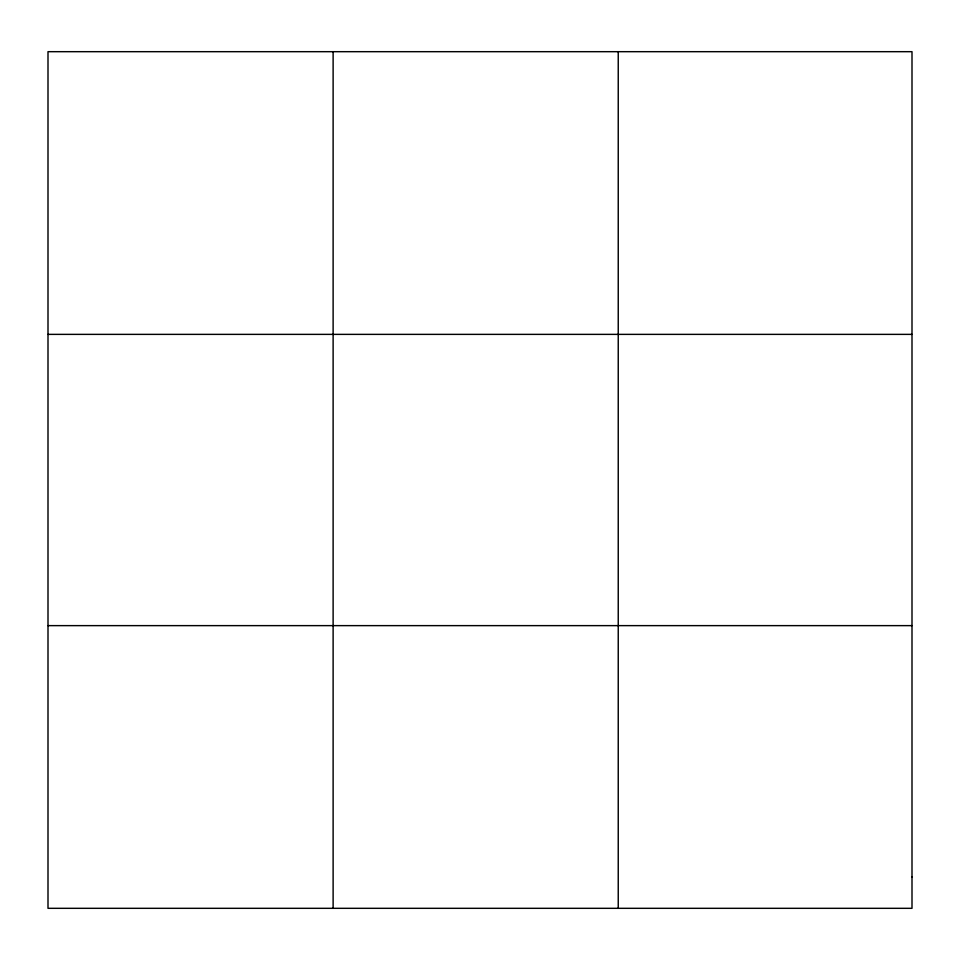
<?xml version="1.0" encoding="UTF-8"?>
<svg xmlns="http://www.w3.org/2000/svg" width="960" height="960" viewBox="0 0 960 960"><rect width="100%" height="100%" fill="white"/><g stroke="black" fill="none" stroke-linecap="round" stroke-linejoin="round"><path stroke-width="1.44" d="M333.12 908.316L333.12 51.684M618.24 908.316L618.24 51.684M48 334.368L912 334.368M48 625.632L912 625.632M912 876.9L912 908.316L48 908.316L48 51.684L912 51.684L912 876.9"/></g></svg>
